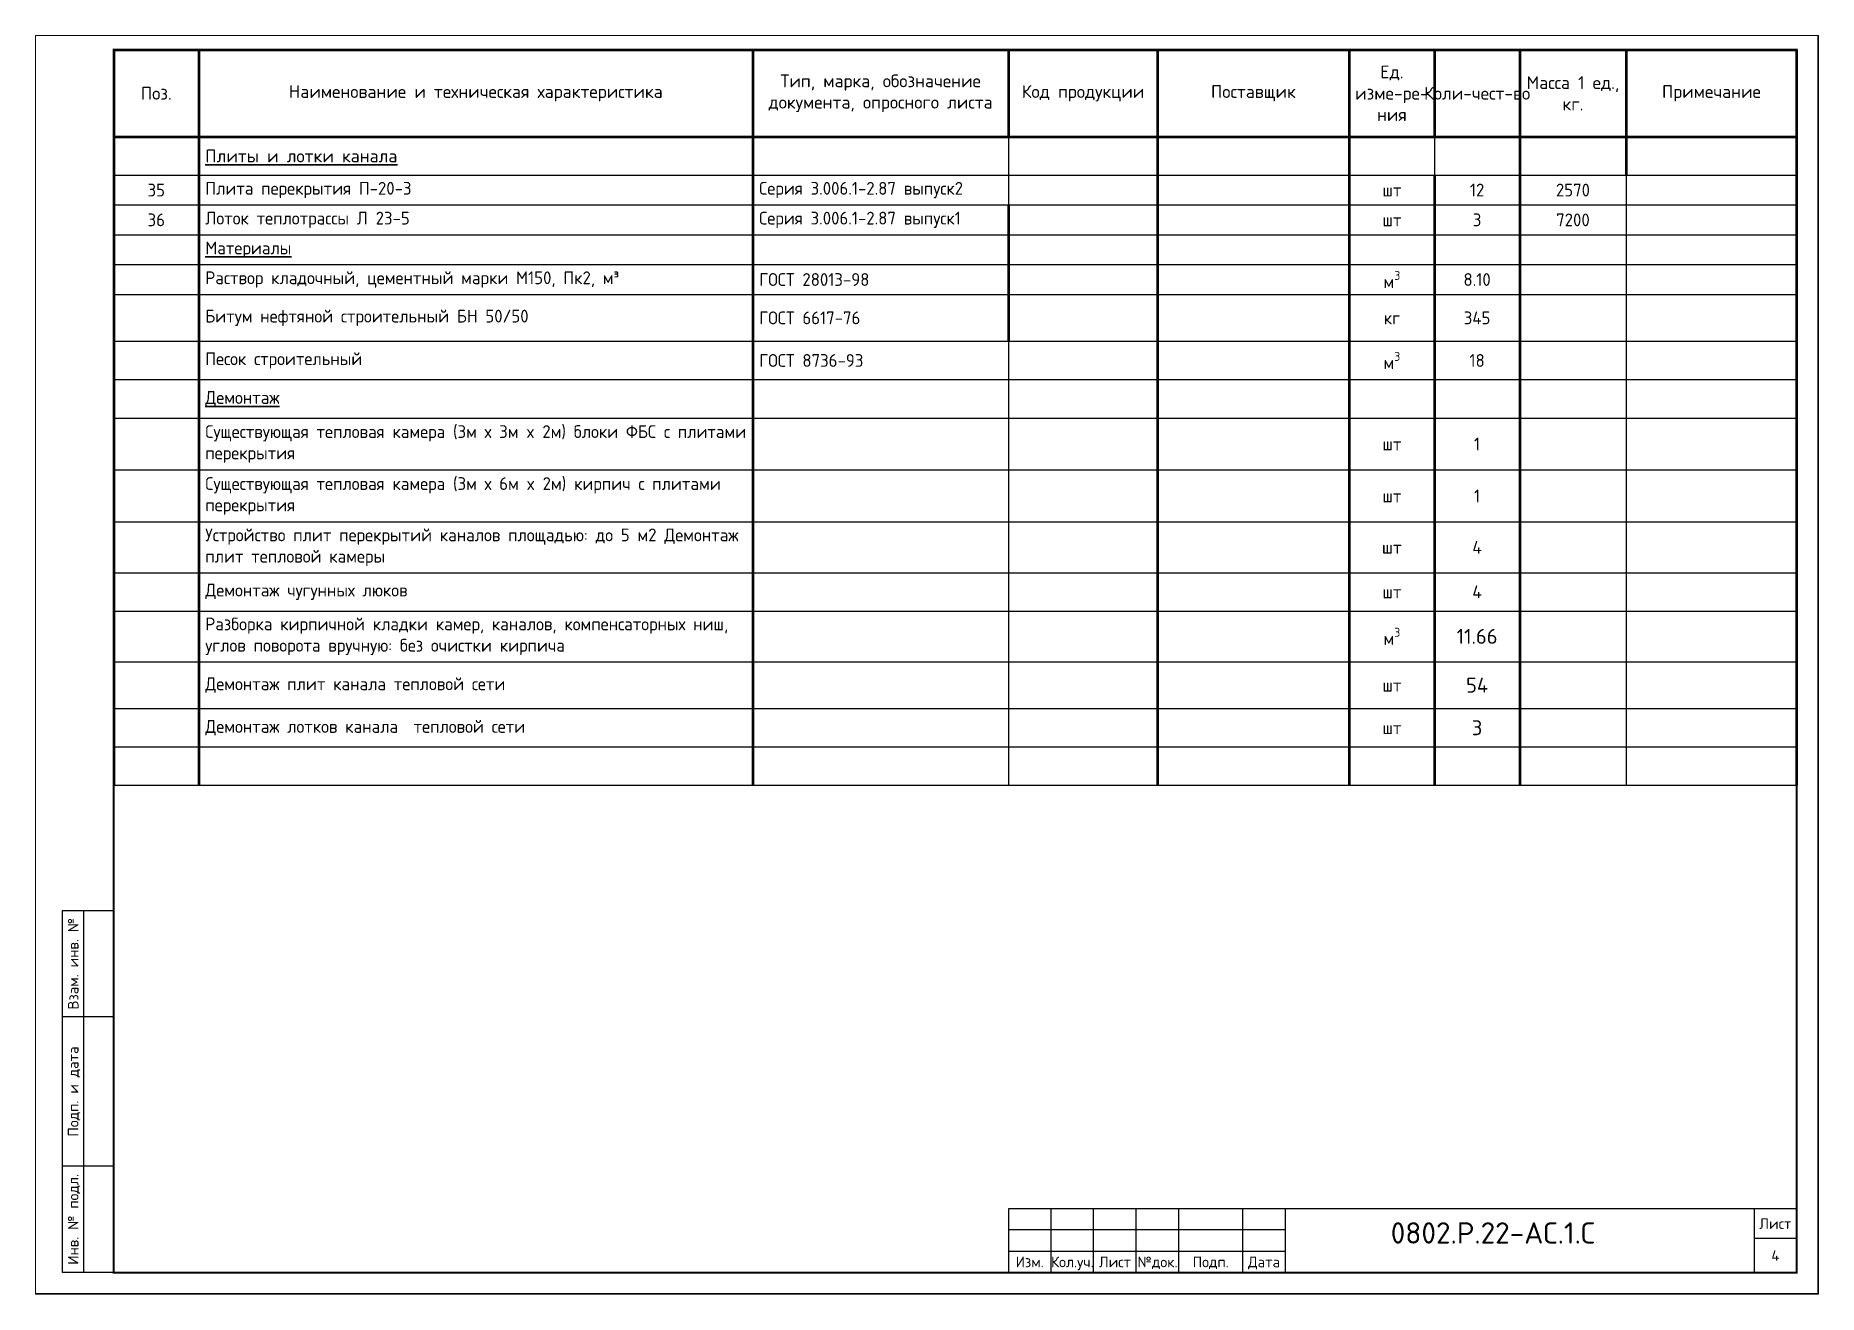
# Paper-space layout '№4' of a CAD drawing. Header units: metres, sheet in millimetres. Extents: x 0 to 418, y 0 to 295.
# The model-space entities are those that its viewports show. They can reach past a viewport. Long polylines and large blocks are cut down to what shows.
import ezdxf
from ezdxf.enums import TextEntityAlignment as Align

# ---------------------------------------------------------------- set-up
doc = ezdxf.new("R2010")
doc.units = ezdxf.units.M
doc.layers.add('таблица', color=250, linetype='Continuous', lineweight=35)
doc.styles.add('-ISOCPEUR-', font='isocpeur.ttf')
doc.styles.add('GOST-2.304_Type-B', font='GOST_Common.ttf')
doc.styles.get("Standard").update_dxf_attribs({"font": 'GOST_Common.ttf'})

# ---------------------------------------------------------------- blocks, each defined once
blk = doc.blocks.new('*T342')
at = {"layer": 'таблица', "color": 7, "lineweight": 50, "transparency": 16777216}
for p, q in [((0, 0), (395, 0)), ((0, 0), (0, -20.43)), ((20, 0), (20, -20.43)), ((150, 0), (150, -20.43)), ((210, 0), (210, -20.43)), ((245, 0), (245, -20.43)), ((290, 0), (290, -20.43)), ((310, 0), (310, -20.43)), ((330, 0), (330, -20.43)), ((355, 0), (355, -20.43)), ((395, 0), (395, -20.43))]:
    blk.add_line(p, q, dxfattribs=at)
at = {"layer": 'таблица', "color": 0, "lineweight": 50, "transparency": 16777216}
for p, q in [((0, -20.43), (150, -20.43)), ((0, -20.43), (0, -172.63)), ((20, -20.43), (20, -172.63)), ((210, -20.43), (395, -20.43)), ((245, -20.43), (245, -172.63)), ((290, -20.43), (290, -29.43)), ((330, -20.43), (330, -29.43)), ((355, -20.43), (355, -29.43)), ((395, -20.43), (395, -172.63)), ((210, -36.43), (210, -68.43))]:
    blk.add_line(p, q, dxfattribs=at)
at = {"layer": 'таблица', "color": 0, "linetype": 'ByBlock', "lineweight": 50, "transparency": 16777216}
for p, q in [((150, -20.43), (210, -20.43)), ((150, -20.43), (150, -172.63)), ((290, -29.43), (290, -172.63)), ((310, -29.43), (310, -172.63)), ((330, -29.43), (330, -172.63))]:
    blk.add_line(p, q, dxfattribs=at)
at = {"layer": 'таблица', "color": 0, "linetype": 'ByBlock', "lineweight": -2, "transparency": 16777216}
for p, q in [((210, -20.43), (210, -36.43)), ((310, -20.43), (310, -29.43)), ((355, -29.43), (355, -172.63)), ((210, -68.43), (210, -172.63))]:
    blk.add_line(p, q, dxfattribs=at)
at = {"layer": 'таблица', "color": 0, "lineweight": 25, "transparency": 16777216}
for p, q in [((0, -29.43), (20, -29.43)), ((210, -29.43), (290, -29.43)), ((310, -29.43), (395, -29.43)), ((0, -36.43), (20, -36.43)), ((210, -36.43), (245, -36.43)), ((355, -36.43), (395, -36.43)), ((0, -43.43), (20, -43.43)), ((210, -43.43), (245, -43.43)), ((355, -43.43), (395, -43.43)), ((0, -50.43), (20, -50.43)), ((210, -50.43), (245, -50.43)), ((355, -50.43), (395, -50.43)), ((0, -57.43), (20, -57.43)), ((210, -57.43), (245, -57.43)), ((355, -57.43), (395, -57.43)), ((0, -68.43), (20, -68.43)), ((210, -68.43), (245, -68.43)), ((355, -68.43), (395, -68.43)), ((0, -77.43), (20, -77.43)), ((210, -77.43), (245, -77.43)), ((355, -77.43), (395, -77.43)), ((0, -86.43), (20, -86.43)), ((210, -86.43), (245, -86.43)), ((355, -86.43), (395, -86.43)), ((0, -98.63), (20, -98.63)), ((210, -98.63), (245, -98.63)), ((355, -98.63), (395, -98.63)), ((0, -110.83), (20, -110.83)), ((210, -110.83), (245, -110.83)), ((355, -110.83), (395, -110.83)), ((0, -122.73), (20, -122.73)), ((210, -122.73), (245, -122.73)), ((355, -122.73), (395, -122.73)), ((0, -131.73), (20, -131.73)), ((210, -131.73), (245, -131.73)), ((355, -131.73), (395, -131.73)), ((0, -143.63), (20, -143.63)), ((210, -143.63), (245, -143.63)), ((355, -143.63), (395, -143.63)), ((0, -154.63), (20, -154.63)), ((210, -154.63), (245, -154.63)), ((355, -154.63), (395, -154.63)), ((0, -163.63), (20, -163.63)), ((210, -163.63), (245, -163.63)), ((355, -163.63), (395, -163.63)), ((0, -172.63), (20, -172.63)), ((210, -172.63), (245, -172.63)), ((355, -172.63), (395, -172.63))]:
    blk.add_line(p, q, dxfattribs=at)
at = {"layer": 'таблица', "color": 0, "linetype": 'ByBlock', "lineweight": 25, "transparency": 16777216}
for p, q in [((20, -29.43), (210, -29.43)), ((290, -29.43), (310, -29.43)), ((20, -36.43), (210, -36.43)), ((245, -36.43), (355, -36.43)), ((20, -43.43), (210, -43.43)), ((245, -43.43), (355, -43.43)), ((20, -50.43), (210, -50.43)), ((245, -50.43), (355, -50.43)), ((20, -57.43), (210, -57.43)), ((245, -57.43), (355, -57.43)), ((20, -68.43), (210, -68.43)), ((245, -68.43), (355, -68.43)), ((20, -77.43), (210, -77.43)), ((245, -77.43), (355, -77.43)), ((20, -86.43), (210, -86.43)), ((245, -86.43), (355, -86.43)), ((20, -98.63), (210, -98.63)), ((245, -98.63), (355, -98.63)), ((20, -110.83), (210, -110.83)), ((245, -110.83), (355, -110.83)), ((20, -122.73), (210, -122.73)), ((245, -122.73), (355, -122.73)), ((20, -131.73), (210, -131.73)), ((245, -131.73), (355, -131.73)), ((20, -143.63), (210, -143.63)), ((245, -143.63), (355, -143.63)), ((20, -154.63), (210, -154.63)), ((245, -154.63), (355, -154.63)), ((20, -163.63), (210, -163.63)), ((245, -163.63), (355, -163.63)), ((20, -172.63), (210, -172.63)), ((245, -172.63), (355, -172.63))]:
    blk.add_line(p, q, dxfattribs=at)
at = {"layer": 'таблица', "color": 7, "transparency": 16777216, "char_height": 3, "attachment_point": 5, "style": '-ISOCPEUR-'}
for s, insert, width in [('Ед. изме-ре- ния', (300, -10.22), 17), ('Наименование и техническая характеристика', (85, -10.22), 127), ('Тип, марка, обозначение документа, опросного листа', (180, -10.22), 57), ('Код продукции', (227.5, -10.22), 32), ('Поставщик', (267.5, -10.22), 42), ('Масса 1 ед., кг.', (342.5, -10.22), 22), ('Примечание', (375, -10.22), 37), ('Поз.', (10, -10.22), 17), ('Коли-чест-во', (320, -10.22), 17)]:
    blk.add_mtext(s, dxfattribs=dict(at, insert=insert, width=width))
at = {"layer": 'таблица', "color": 0, "transparency": 16777216}
for s, insert, char_height, width, attachment_point, style in [('{\\LПлиты и лотки канала}', (21.5, -24.93), 3, 127, 4, '-ISOCPEUR-'), ('35', (10, -32.93), 3, 18, 5, 'GOST-2.304_Type-B'), ('Плита перекрытия П-20-3', (21.5, -32.93), 3, 127, 4, 'GOST-2.304_Type-B'), ('Серия 3.006.1-2.87 выпуск2', (151.5, -32.93), 3, 57, 4, 'GOST-2.304_Type-B'), ('шт', (300, -32.93), 3, 17, 5, 'GOST-2.304_Type-B'), ('12', (320, -32.93), 3, 17, 5, 'GOST-2.304_Type-B'), ('2570', (342.5, -32.93), 3, 22, 5, 'GOST-2.304_Type-B'), ('36', (10, -39.93), 3, 18, 5, 'GOST-2.304_Type-B'), ('Лоток теплотрассы Л 23-5', (21.5, -39.93), 3, 127, 4, 'GOST-2.304_Type-B'), ('Серия 3.006.1-2.87 выпуск1', (151.5, -39.93), 3, 57, 4, 'GOST-2.304_Type-B'), ('шт', (300, -39.93), 3, 17, 5, 'GOST-2.304_Type-B'), ('3', (320, -39.93), 3, 17, 5, 'GOST-2.304_Type-B'), ('7200', (342.5, -39.93), 3, 22, 5, 'GOST-2.304_Type-B'), ('{\\LМатериалы}', (21.5, -46.93), 3, 127, 4, 'GOST-2.304_Type-B'), ('Раствор кладочный, цементный марки М150, Пк2, м³', (21.5, -53.93), 3, 127, 4, 'GOST-2.304_Type-B'), ('ГОСТ 28013-98', (151.5, -53.93), 3, 57, 4, 'GOST-2.304_Type-B'), ('\\A1;м{\\H0.7x;\\S3^ ;}', (300, -53.93), 3, 17, 5, 'GOST-2.304_Type-B'), ('8.10', (320, -53.93), 3, 17, 5, 'GOST-2.304_Type-B'), ('Песок строительный', (21.5, -72.93), 3, 127, 4, 'GOST-2.304_Type-B'), ('\\A1;м{\\H0.7x;\\S3^ ;}', (300, -72.93), 3, 17, 5, 'GOST-2.304_Type-B'), ('ГОСТ 8736-93', (151.5, -72.93), 3, 57, 4, 'GOST-2.304_Type-B'), ('18', (320, -72.93), 3, 17, 5, 'GOST-2.304_Type-B'), ('{\\LДемонтаж}', (21.5, -81.93), 3, 127, 4, 'GOST-2.304_Type-B'), ('Существующая тепловая камера (3м х 3м x 2м) блоки ФБС с плитами перекрытия', (21.5, -92.53), 3, 127, 4, 'GOST-2.304_Type-B'), ('шт', (300, -92.53), 3, 17, 5, 'GOST-2.304_Type-B'), ('1', (320, -92.53), 3, 17, 5, 'GOST-2.304_Type-B'), ('Существующая тепловая камера (3м х 6м x 2м) кирпич с плитами перекрытия', (21.5, -104.73), 3, 127, 4, 'GOST-2.304_Type-B'), ('шт', (300, -104.73), 3, 17, 5, 'GOST-2.304_Type-B'), ('1', (320, -104.73), 3, 17, 5, 'GOST-2.304_Type-B'), ('Устройство плит перекрытий каналов площадью: до 5 м2 Демонтаж плит тепловой камеры', (21.5, -116.78), 3, 127, 4, 'GOST-2.304_Type-B'), ('шт', (300, -116.78), 3, 17, 5, '-ISOCPEUR-'), ('4', (320, -116.78), 3, 17, 5, '-ISOCPEUR-'), ('Демонтаж чугунных люков', (21.5, -127.23), 3, 127, 4, 'GOST-2.304_Type-B'), ('шт', (300, -127.23), 3, 17, 5, 'GOST-2.304_Type-B'), ('4', (320, -127.23), 3, 17, 5, '-ISOCPEUR-'), ('Разборка кирпичной кладки камер, каналов, компенсаторных ниш, углов поворота вручную: без очистки кирпича', (21.5, -137.68), 3, 127, 4, 'GOST-2.304_Type-B'), ('\\A1;м{\\H0.7x;\\S3^ ;}', (300, -137.68), 3, 17, 5, 'GOST-2.304_Type-B'), ('11.66', (320, -137.68), 3.5, 17, 5, '-ISOCPEUR-'), ('Демонтаж плит канала тепловой сети', (21.5, -149.13), 3, 127, 4, 'GOST-2.304_Type-B'), ('шт', (300, -149.13), 3, 17, 5, 'GOST-2.304_Type-B'), ('54', (320, -149.13), 3.5, 17, 5, '-ISOCPEUR-'), ('Демонтаж лотков канала  тепловой сети', (21.5, -159.13), 3, 127, 4, 'GOST-2.304_Type-B'), ('шт', (300, -159.13), 3, 17, 5, 'GOST-2.304_Type-B'), ('3', (320, -159.13), 3.5, 17, 5, '-ISOCPEUR-')]:
    blk.add_mtext(s, dxfattribs=dict(at, insert=insert, char_height=char_height, width=width, attachment_point=attachment_point, style=style))
at = {"layer": 'таблица', "color": 0, "transparency": 16777216, "char_height": 3}
for s, insert, width, attachment_point in [('\\A1;Битум нефтяной строительный БН {\\H1x;50/50 }', (21.5, -62.93), 127, 4), ('ГОСТ 6617-76', (151.5, -62.93), 57, 4), ('кг', (300, -62.93), 17, 5), ('345', (320, -62.93), 17, 5)]:
    blk.add_mtext(s, dxfattribs=dict(at, insert=insert, width=width, attachment_point=attachment_point))

msp = doc.modelspace()

# ---------------------------------------------------------------- linework, layer by layer
for p, q in [((14122.9408, 2835.9949), (14122.9408, 2920.9949)), ((14129.9408, 2895.9949), (14117.9408, 2895.9949)), ((14129.9408, 2860.9949), (14117.9408, 2860.9949)), ((14349.9408, 2835.9949), (14349.9408, 2850.9949)), ((14359.9408, 2835.9949), (14359.9408, 2850.9949)), ((14369.9408, 2835.9949), (14369.9408, 2850.9949)), ((14379.9408, 2835.9949), (14379.9408, 2850.9949)), ((14394.9408, 2835.9949), (14394.9408, 2850.9949)), ((14404.9408, 2835.9949), (14404.9408, 2850.9949)), ((14514.9408, 2850.9949), (14514.9408, 2835.9949)), ((14404.9408, 2845.9949), (14339.9408, 2845.9949)), ((14339.9408, 2840.9949), (14404.9408, 2840.9949)), ((14524.9408, 2843.9949), (14514.9408, 2843.9949))]:
    msp.add_line(p, q)
for points in [[(14109.9408, 3127.9949), (14529.9408, 3127.9949), (14529.9408, 2830.9949), (14109.9408, 2830.9949)], [(14129.9408, 2835.9949), (14117.9408, 2835.9949), (14117.9408, 2920.9949), (14129.9408, 2920.9949)], [(14339.9408, 2835.9949), (14524.9408, 2835.9949), (14524.9408, 2850.9949), (14339.9408, 2850.9949)]]:
    msp.add_lwpolyline(points, close=True)
at = {"const_width": 0.5}
msp.add_lwpolyline([(14129.9408, 3122.9949), (14524.9408, 3122.9949), (14524.9408, 2835.9949), (14129.9408, 2835.9949)], close=True, dxfattribs=at)

# ---------------------------------------------------------------- block references
msp.add_blockref('*T342', (14129.9408, 3122.9949))

# ---------------------------------------------------------------- texts
at = {"style": '-ISOCPEUR-'}
for s, p in [('Взам. инв. №', (14120.4408, 2908.4949)), ('Подп. и дата', (14120.4408, 2878.4949)), ('Инв. № подл.', (14120.4408, 2848.4949))]:
    msp.add_text(s, height=2.5, rotation=90, dxfattribs=at).set_placement(p, align=Align.MIDDLE_CENTER)
for s, p in [('Лист', (14519.9408, 2847.4949)), ('Изм.', (14344.9408, 2838.4949)), ('Кол.уч.', (14354.9408, 2838.4949)), ('Лист', (14364.9408, 2838.4949)), ('№док.', (14374.9408, 2838.4949)), ('Подп.', (14387.4408, 2838.4949)), ('Дата', (14399.9408, 2838.4949))]:
    msp.add_text(s, height=2.5, dxfattribs=at).set_placement(p, align=Align.MIDDLE_CENTER)
at = {"insert": (14429.1384, 2847.803), "char_height": 5, "width": 38.557853, "attachment_point": 1}
msp.add_mtext('\\pi-9.47107,l10;{\\fISOCPEUR|b0|i0|c204|p34;\\C7;0802.Р.22-АС.1.С}', dxfattribs=at)
at = {"style": '-ISOCPEUR-'}
msp.add_attdef('4', text='*', height=2.5, dxfattribs=at).set_placement((14519.9408, 2839.9949), align=Align.MIDDLE_CENTER)

psp = doc.layouts.new('№4')

# ---------------------------------------------------------------- viewports
at = {"layer": '0'}
psp.add_viewport(center=(209.21, 147.71), size=(418.41, 295.4095), view_center_point=(14320.8362, 2978.5997), view_height=295.409564, dxfattribs=at)

doc.saveas('drawing.dxf')
